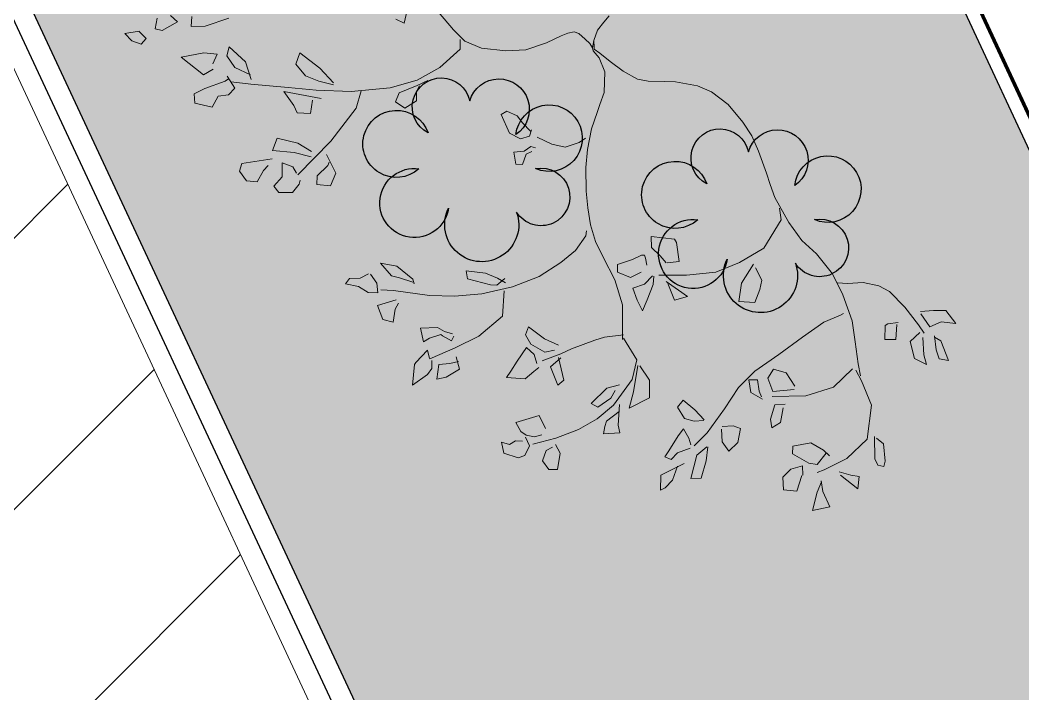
# Model space of a CAD drawing. Header units: millimetres. Extents: x 5637 to 6048, y 3385 to 3927.
# Drawn here: x 5827.11 to 5832.34, y 3609.94 to 3613.45 of the extents above; entities that cross this region are included whole.
import ezdxf

# ---------------------------------------------------------------- set-up
doc = ezdxf.new("R2010")
doc.units = ezdxf.units.MM
doc.layers.add('Contour Lines', color=253, linetype='Continuous')
for name, color, linetype, lineweight in [('hatch', 253, 'Continuous', 13), ('road', 19, 'Continuous', 30), ('trees new', 7, 'Continuous', 20), ('wall', 7, 'Continuous', 80)]:
    doc.layers.add(name, color=color, linetype=linetype, lineweight=lineweight)
doc.layers.add('plants1', color=7, linetype='Continuous', true_color=0x89ee5d)
pattern_1 = [(45, (2816.3681, -1263.7476), (-0.265165043, 0.265165043), []), (135, (2816.3681, -1263.7476), (-0.79549513, 0.265165043), [0.9375, -0.5625])]

# ---------------------------------------------------------------- blocks, each defined once
blk = doc.blocks.new('F1')
at = {"color": 92, "linetype": 'Continuous'}
for p, q in [((1.0966, 0.06059), (1.0816, 0.05624)), ((1.08994, 0.04796), (1.0966, 0.06059)), ((1.0816, 0.05624), (1.0771, 0.04506)), ((1.0771, 0.04506), (1.0736, 0.03326)), ((1.09077, 0.03616), (1.08994, 0.04796)), ((1.10161, 0.03657), (1.10711, 0.04113)), ((1.10711, 0.04113), (1.12744, 0.04092)), ((1.12744, 0.04092), (1.12278, 0.03326)), ((1.07577, 0.03264), (1.09077, 0.03616)), ((1.11344, 0.03388), (1.10027, 0.0372)), ((1.12278, 0.03326), (1.11344, 0.03388)), ((1.09227, 0.02498), (1.09694, 0.01339)), ((1.11361, 0.02105), (1.09761, 0.02602)), ((1.12344, 0.02001), (1.11361, 0.02105)), ((1.11361, 0.01111), (1.12344, 0.02001)), ((1.09694, 0.01339), (1.11361, 0.01111)), ((1.0756, 0.00904), (1.07327, -0.00049)), ((1.0901, 0.00117), (1.0771, 0.00717)), ((1.0861, -0.00877), (1.0901, 0.00117)), ((1.07327, -0.00049), (1.07393, -0.00359)), ((1.07393, -0.00359), (1.0861, -0.00877)), ((1.04822, -0.03692), (1.04882, -0.04024)), ((1.17962, -0.04666), (1.17212, -0.0508)), ((1.19562, -0.051), (1.17962, -0.04666)), ((0.93114, -0.05742), (0.94229, -0.06011)), ((1.16995, -0.05204), (1.18979, -0.0597)), ((1.19996, -0.05411), (1.19562, -0.051)), ((1.19679, -0.05929), (1.19996, -0.05411)), ((0.94229, -0.06011), (0.96181, -0.08558)), ((1.18979, -0.0597), (1.19679, -0.05929)), ((0.96181, -0.08558), (0.96619, -0.11229)), ((1.18896, -0.09634), (1.19612, -0.08703)), ((1.21096, -0.08558), (1.19262, -0.09634)), ((1.19612, -0.08703), (1.20046, -0.07999)), ((1.20046, -0.07999), (1.21096, -0.08558)), ((0.97258, -0.10028), (0.98542, -0.11788)), ((0.98958, -0.09862), (0.97658, -0.09987)), ((0.99742, -0.10359), (0.98958, -0.09862)), ((1.00725, -0.1127), (0.99742, -0.10359)), ((1.0966, -0.10587), (1.0816, -0.10918)), ((1.16412, -0.10256), (1.15312, -0.11167)), ((1.17129, -0.09945), (1.16412, -0.10256)), ((1.17479, -0.11332), (1.16795, -0.10131)), ((0.96619, -0.11229), (0.96659, -0.13713)), ((1.00075, -0.12678), (1.00725, -0.1127)), ((1.0816, -0.10918), (1.07377, -0.11912)), ((1.0936, -0.12782), (1.09927, -0.10794)), ((1.15312, -0.11167), (1.14978, -0.12885)), ((1.17062, -0.12057), (1.17479, -0.11332)), ((1.20096, -0.11788), (1.19079, -0.1156)), ((1.19196, -0.11581), (1.19963, -0.12305)), ((0.98542, -0.11788), (1.00075, -0.12678)), ((1.07377, -0.11912), (1.07994, -0.1274)), ((1.10927, -0.12098), (1.10644, -0.13071)), ((1.12411, -0.13175), (1.11194, -0.12409)), ((1.15662, -0.13196), (1.17062, -0.12057)), ((1.19963, -0.12305), (1.21446, -0.13382)), ((1.2173, -0.11705), (1.20096, -0.11788)), ((1.21446, -0.13382), (1.2173, -0.11705)), ((1.07994, -0.1274), (1.0936, -0.12782)), ((1.10644, -0.13071), (1.11778, -0.13962)), ((1.12611, -0.14127), (1.12411, -0.13175)), ((1.14978, -0.12885), (1.15662, -0.13196)), ((1.17095, -0.12719), (1.16979, -0.13879)), ((1.17946, -0.13009), (1.17095, -0.12719)), ((1.19179, -0.14107), (1.17929, -0.13113)), ((0.96659, -0.13713), (0.95902, -0.16446)), ((1.07477, -0.145), (1.07777, -0.13734)), ((1.08677, -0.1479), (1.07477, -0.145)), ((1.07777, -0.13734), (1.0886, -0.13982)), ((1.09694, -0.13982), (1.08677, -0.1479)), ((1.0886, -0.13982), (1.09444, -0.13962)), ((1.11778, -0.13962), (1.12611, -0.14127)), ((1.16979, -0.13879), (1.17412, -0.14873)), ((1.18579, -0.15266), (1.19179, -0.14107)), ((1.17412, -0.14873), (1.18579, -0.15266)), ((0.9224, -0.16281), (0.91157, -0.18268)), ((0.92607, -0.16198), (0.9224, -0.16281)), ((0.94391, -0.16612), (0.92607, -0.16198)), ((0.95902, -0.16446), (0.94926, -0.18931)), ((0.94107, -0.1775), (0.94391, -0.16612)), ((0.95741, -0.18496), (0.97825, -0.17109)), ((0.97825, -0.17109), (0.97691, -0.18413)), ((1.11061, -0.17543), (1.11578, -0.16964)), ((1.11578, -0.16964), (1.12728, -0.17709)), ((0.91157, -0.18268), (0.92157, -0.1862)), ((0.92157, -0.1862), (0.93224, -0.18123)), ((0.93224, -0.18123), (0.94057, -0.17833)), ((1.10727, -0.18537), (1.11061, -0.17543)), ((1.12728, -0.17709), (1.13195, -0.18827)), ((0.97691, -0.18413), (0.95991, -0.18413)), ((1.12111, -0.19096), (1.10944, -0.18703)), ((1.13195, -0.18827), (1.12111, -0.19096)), ((0.92607, -0.1951), (0.92507, -0.198)), ((0.92507, -0.198), (0.9259, -0.20773)), ((0.92924, -0.19531), (0.92607, -0.1951)), ((0.93591, -0.19676), (0.92924, -0.19531)), ((0.94758, -0.19531), (0.95208, -0.20545)), ((0.95558, -0.19779), (0.94824, -0.19407)), ((0.96725, -0.20835), (0.95558, -0.19779)), ((1.0951, -0.19924), (1.08277, -0.20421)), ((1.09277, -0.20897), (1.09561, -0.20007)), ((0.9259, -0.20773), (0.92507, -0.22264)), ((0.94141, -0.2156), (0.94024, -0.20421)), ((0.95208, -0.20545), (0.95174, -0.21746)), ((0.97558, -0.21643), (0.96725, -0.20835)), ((1.08277, -0.20421), (1.0701, -0.21146)), ((1.0701, -0.21146), (1.07427, -0.21871)), ((1.08694, -0.21643), (1.09277, -0.20897)), ((1.12028, -0.20628), (1.12428, -0.21829)), ((1.13261, -0.21208), (1.12061, -0.20566)), ((1.14645, -0.22243), (1.13261, -0.21208)), ((0.93207, -0.22554), (0.94141, -0.2156)), ((0.95174, -0.21746), (0.96408, -0.21767)), ((0.96408, -0.21767), (0.97558, -0.21643)), ((1.07427, -0.21871), (1.08694, -0.21643)), ((1.10627, -0.21953), (1.09577, -0.22119)), ((1.09577, -0.22119), (1.10044, -0.22823)), ((1.11294, -0.22015), (1.10627, -0.21953)), ((1.11544, -0.23506), (1.11561, -0.22202)), ((1.12428, -0.21829), (1.14311, -0.23196)), ((1.14311, -0.23196), (1.14645, -0.22243)), ((0.92507, -0.22264), (0.93207, -0.22554)), ((1.10044, -0.22823), (1.11061, -0.2421)), ((0.88396, -0.23879), (0.88814, -0.24127)), ((1.01756, -0.23879), (1.03348, -0.24976)), ((1.02409, -0.23817), (1.04009, -0.23465)), ((1.04009, -0.23465), (1.0561, -0.24065)), ((1.0561, -0.24065), (1.05826, -0.2626)), ((1.11894, -0.24293), (1.11544, -0.23506)), ((1.12711, -0.23258), (1.12945, -0.25763)), ((1.13811, -0.24893), (1.12728, -0.23962)), ((1.11061, -0.2421), (1.11461, -0.24769)), ((1.11461, -0.24769), (1.11894, -0.24293)), ((1.14261, -0.25825), (1.13811, -0.24893)), ((0.74837, -0.2686), (0.75637, -0.26073)), ((0.75637, -0.26073), (0.76437, -0.25846)), ((0.76437, -0.25846), (0.77471, -0.25411)), ((0.77387, -0.25287), (0.77887, -0.2568)), ((0.77887, -0.2568), (0.77821, -0.26591)), ((0.79154, -0.25556), (0.78871, -0.25929)), ((0.78871, -0.25929), (0.79038, -0.26695)), ((0.79388, -0.26612), (0.79355, -0.26011)), ((1.05826, -0.2626), (1.04493, -0.25307)), ((1.12945, -0.25763), (1.14278, -0.26322)), ((1.14278, -0.26322), (1.14261, -0.25825)), ((0.74937, -0.27461), (0.74837, -0.2686)), ((0.77821, -0.26591), (0.76904, -0.27378)), ((0.79038, -0.26695), (0.78771, -0.27647)), ((0.80188, -0.27316), (0.79388, -0.26612)), ((1.04293, -0.27564), (1.03759, -0.26902)), ((1.05143, -0.27005), (1.0696, -0.27854)), ((0.76904, -0.27378), (0.74937, -0.27461)), ((0.78771, -0.27647), (0.79938, -0.27895)), ((0.79938, -0.27895), (0.80188, -0.27316)), ((1.03259, -0.27564), (1.04076, -0.2951)), ((1.04626, -0.29055), (1.04293, -0.27564)), ((1.0621, -0.28765), (1.0576, -0.27274)), ((1.0696, -0.27854), (1.0771, -0.27978)), ((1.0771, -0.27978), (1.07243, -0.29469)), ((1.06627, -0.29117), (1.0621, -0.28765)), ((1.04076, -0.2951), (1.04626, -0.29055)), ((1.07243, -0.29469), (1.06627, -0.29117)), ((0.97675, -0.30401), (0.96625, -0.31456)), ((0.97825, -0.31871), (0.97992, -0.30939)), ((1.01025, -0.31146), (0.98792, -0.30835)), ((0.98892, -0.30649), (0.99342, -0.31891)), ((0.96625, -0.31456), (0.94974, -0.3245)), ((0.96625, -0.32864), (0.97825, -0.31871)), ((0.99342, -0.31891), (1.01242, -0.31871)), ((1.01242, -0.31871), (1.01025, -0.31146)), ((0.63351, -0.32989), (0.62284, -0.32264)), ((0.69319, -0.32864), (0.69386, -0.34003)), ((0.89807, -0.32885), (0.9014, -0.33837)), ((0.94974, -0.3245), (0.95608, -0.33009)), ((0.95608, -0.33009), (0.96625, -0.32864)), ((0.62684, -0.3361), (0.63351, -0.32989)), ((0.69919, -0.34293), (0.69486, -0.33817)), ((0.88673, -0.34438), (0.89523, -0.33548)), ((0.89523, -0.33548), (0.90207, -0.32989)), ((0.9014, -0.33837), (0.8989, -0.34417)), ((0.97658, -0.32926), (0.96758, -0.33361)), ((0.96758, -0.33361), (0.97675, -0.34686)), ((0.98575, -0.33009), (0.97658, -0.32926)), ((0.99192, -0.33548), (0.99008, -0.32968)), ((0.99542, -0.34604), (0.99192, -0.33548)), ((0.69386, -0.34003), (0.69419, -0.35866)), ((0.70753, -0.34604), (0.69919, -0.34293)), ((0.71003, -0.35929), (0.70753, -0.34604)), ((0.87773, -0.36094), (0.88673, -0.34438)), ((0.8989, -0.34417), (0.8854, -0.3626)), ((0.97675, -0.34686), (0.98342, -0.35597)), ((0.98758, -0.36218), (0.99542, -0.34604)), ((1.03343, -0.34604), (1.03126, -0.36943)), ((1.04726, -0.345), (1.03343, -0.34604)), ((1.0651, -0.34169), (1.0746, -0.34044)), ((1.06727, -0.35204), (1.06627, -0.34521)), ((1.0746, -0.34044), (1.08827, -0.34873)), ((0.98342, -0.35597), (0.98758, -0.36218)), ((1.04643, -0.36488), (1.05076, -0.35784)), ((1.05076, -0.35784), (1.05143, -0.35059)), ((1.0751, -0.35887), (1.06727, -0.35204)), ((1.08527, -0.35639), (1.0751, -0.35887)), ((1.08827, -0.34873), (1.08527, -0.35639)), ((0.69419, -0.35866), (0.70086, -0.36529)), ((0.70086, -0.36529), (0.71003, -0.35929)), ((0.8854, -0.3626), (0.87773, -0.36094)), ((1.04109, -0.36819), (1.04643, -0.36488)), ((1.04793, -0.36591), (1.0571, -0.36529)), ((1.0571, -0.36529), (1.0641, -0.37316)), ((1.03126, -0.36943), (1.04109, -0.36819)), ((1.04776, -0.37626), (1.05043, -0.37005)), ((1.04893, -0.38309), (1.04776, -0.37626)), ((1.0641, -0.37316), (1.0641, -0.37978)), ((1.04409, -0.38951), (1.04893, -0.38309)), ((1.0641, -0.37978), (1.0546, -0.39096)), ((0.92474, -0.40173), (0.92957, -0.39552)), ((0.93207, -0.3951), (0.93541, -0.39862)), ((1.0546, -0.39096), (1.04409, -0.38951)), ((0.9184, -0.4067), (0.92474, -0.40173)), ((0.92607, -0.40628), (0.9254, -0.41767)), ((0.9279, -0.40504), (0.92607, -0.40628)), ((0.93541, -0.39862), (0.9279, -0.40504)), ((0.95141, -0.40028), (0.96358, -0.40131)), ((0.95524, -0.40815), (0.95641, -0.39987)), ((0.96358, -0.40131), (0.96625, -0.41622)), ((0.66219, -0.41436), (0.64435, -0.4214)), ((0.65568, -0.42699), (0.66385, -0.41498)), ((0.84922, -0.4216), (0.86656, -0.41187)), ((0.86906, -0.41291), (0.86039, -0.42347)), ((0.86656, -0.41187), (0.87106, -0.41229)), ((0.91307, -0.42202), (0.9184, -0.4067)), ((0.95224, -0.4185), (0.95524, -0.40815)), ((0.64435, -0.4214), (0.62351, -0.43403)), ((0.84072, -0.43527), (0.84922, -0.4216)), ((0.86039, -0.42347), (0.85589, -0.42989)), ((0.9264, -0.4243), (0.91307, -0.42202)), ((0.9254, -0.41767), (0.9264, -0.4243)), ((0.93541, -0.42347), (0.94224, -0.43837)), ((0.94374, -0.42471), (0.93541, -0.42347)), ((0.95324, -0.42616), (0.94607, -0.42326)), ((0.96475, -0.42533), (0.95224, -0.4185)), ((0.96625, -0.41622), (0.96475, -0.42533)), ((0.62351, -0.43403), (0.63218, -0.44148)), ((0.64602, -0.43713), (0.65568, -0.42699)), ((0.67185, -0.43092), (0.65252, -0.46218)), ((0.85589, -0.42989), (0.84072, -0.43527)), ((0.87906, -0.43403), (0.87773, -0.45287)), ((0.88723, -0.43817), (0.88306, -0.4332)), ((0.95724, -0.43216), (0.95324, -0.42616)), ((0.96174, -0.44935), (0.95724, -0.43216)), ((0.63218, -0.44148), (0.64602, -0.43713)), ((0.68152, -0.44583), (0.67035, -0.43941)), ((0.72403, -0.44583), (0.74404, -0.44396)), ((0.74404, -0.44396), (0.7537, -0.45307)), ((0.89823, -0.44459), (0.88723, -0.43817)), ((0.89223, -0.45287), (0.89823, -0.44459)), ((0.94224, -0.43837), (0.94357, -0.44024)), ((0.94357, -0.44024), (0.96174, -0.44935)), ((0.67652, -0.45763), (0.68152, -0.44583)), ((0.73437, -0.44831), (0.73187, -0.44604)), ((0.74003, -0.46177), (0.73437, -0.44831)), ((0.7537, -0.45307), (0.74787, -0.46488)), ((0.84722, -0.45887), (0.84606, -0.44976)), ((0.84705, -0.4481), (0.85756, -0.44562)), ((0.85756, -0.44562), (0.86639, -0.4481)), ((0.86639, -0.4481), (0.86273, -0.4568)), ((0.87773, -0.45287), (0.89223, -0.45287)), ((0.65252, -0.46218), (0.66869, -0.45784)), ((0.66869, -0.45784), (0.67652, -0.45763)), ((0.7162, -0.45804), (0.70403, -0.46757)), ((0.71103, -0.47419), (0.7207, -0.46032)), ((0.74787, -0.46488), (0.74003, -0.46177)), ((0.84355, -0.4686), (0.84722, -0.45887)), ((0.85389, -0.46322), (0.84705, -0.47399)), ((0.86273, -0.4568), (0.85389, -0.46322)), ((0.70403, -0.46757), (0.69219, -0.48454)), ((0.84705, -0.47399), (0.84355, -0.4686)), ((0.70153, -0.49283), (0.71103, -0.47419)), ((0.72336, -0.4802), (0.7162, -0.48848)), ((0.7302, -0.47937), (0.72336, -0.4802)), ((0.7412, -0.48082), (0.73787, -0.47854)), ((0.74637, -0.48972), (0.7412, -0.48082)), ((0.56733, -0.48579), (0.56633, -0.51001)), ((0.61234, -0.48599), (0.59317, -0.49552)), ((0.63018, -0.48724), (0.61234, -0.48599)), ((0.61368, -0.49759), (0.62584, -0.48599)), ((0.69219, -0.48454), (0.70153, -0.49283)), ((0.7162, -0.48848), (0.72853, -0.49345)), ((0.72853, -0.49345), (0.7342, -0.50421)), ((0.74153, -0.50194), (0.74637, -0.48972)), ((0.59317, -0.49552), (0.60067, -0.50069)), ((0.60067, -0.50069), (0.61368, -0.49759)), ((0.70903, -0.49614), (0.70236, -0.52512)), ((0.71636, -0.50794), (0.71353, -0.50214)), ((0.7342, -0.50421), (0.74153, -0.50194)), ((0.56633, -0.51001), (0.56166, -0.52264)), ((0.58984, -0.52036), (0.59567, -0.50877)), ((0.59567, -0.50877), (0.60284, -0.51622)), ((0.61884, -0.50753), (0.63235, -0.50504)), ((0.62268, -0.51105), (0.62168, -0.50732)), ((0.62218, -0.53196), (0.62268, -0.51105)), ((0.63235, -0.50504), (0.63618, -0.51311)), ((0.7242, -0.51767), (0.71636, -0.50794)), ((0.56166, -0.52264), (0.55283, -0.5185)), ((0.58567, -0.5421), (0.58984, -0.52036)), ((0.60767, -0.51767), (0.60934, -0.52844)), ((0.63618, -0.51311), (0.63368, -0.52264)), ((0.7197, -0.52699), (0.7242, -0.51767)), ((0.60934, -0.52844), (0.58567, -0.5421)), ((0.62318, -0.54334), (0.62218, -0.53196)), ((0.64151, -0.53196), (0.63201, -0.54603)), ((0.63368, -0.52264), (0.64151, -0.53196)), ((0.70236, -0.52512), (0.70869, -0.52968)), ((0.70869, -0.52968), (0.7197, -0.52699)), ((0.55266, -0.5332), (0.54433, -0.53734)), ((0.55516, -0.55017), (0.55266, -0.5332)), ((0.54233, -0.55017), (0.55116, -0.55556)), ((0.55116, -0.55556), (0.55516, -0.55017)), ((0.63201, -0.54603), (0.62318, -0.54334)), ((0.5565, -0.56715), (0.54783, -0.57088)), ((0.56, -0.57378), (0.5565, -0.56715)), ((0.54766, -0.57109), (0.54466, -0.58454)), ((0.55383, -0.58082), (0.56, -0.57378)), ((0.54466, -0.58454), (0.55383, -0.58082))]:
    blk.add_line(p, q, dxfattribs=at)
at = {"color": 33, "linetype": 'Continuous'}
for p, q in [((1.04882, -0.04024), (1.04921, -0.05742)), ((1.04921, -0.05742), (1.05519, -0.08206)), ((1.05519, -0.08206), (1.06255, -0.10939)), ((1.06255, -0.10939), (1.06912, -0.13692)), ((1.06912, -0.13692), (1.07808, -0.15701)), ((1.07808, -0.15701), (1.09242, -0.1773)), ((1.09242, -0.1773), (1.10795, -0.20111)), ((1.10795, -0.20111), (1.11472, -0.21746)), ((0.80038, -0.20711), (0.80205, -0.21436)), ((0.80205, -0.21436), (0.80121, -0.22864)), ((0.80121, -0.22864), (0.79388, -0.23962)), ((0.79388, -0.23962), (0.78238, -0.25018)), ((0.88814, -0.24127), (0.89769, -0.25556)), ((0.99327, -0.24314), (1.01756, -0.23879)), ((1.04493, -0.25307), (1.02292, -0.23982)), ((1.03348, -0.24976), (1.05001, -0.27585)), ((0.89769, -0.25556), (0.90327, -0.27295)), ((1.03393, -0.26322), (1.03259, -0.27564)), ((0.90327, -0.27295), (0.90845, -0.29738)), ((1.05001, -0.27585), (1.05678, -0.2951)), ((0.66773, -0.28516), (0.67649, -0.28868)), ((0.67649, -0.28868), (0.68585, -0.31332)), ((0.90845, -0.29738), (0.90825, -0.32492)), ((1.05678, -0.2951), (1.05957, -0.31581)), ((0.68585, -0.31332), (0.68903, -0.33817)), ((1.05957, -0.31581), (1.05937, -0.339)), ((0.90825, -0.32492), (0.90387, -0.35514)), ((0.68903, -0.33817), (0.68664, -0.36529)), ((1.05937, -0.339), (1.05678, -0.36198)), ((0.90387, -0.35514), (0.8963, -0.3804)), ((0.68664, -0.36529), (0.67609, -0.40131)), ((0.8963, -0.3804), (0.88714, -0.40256)), ((0.67609, -0.40131), (0.66275, -0.43237)), ((0.88714, -0.40256), (0.86982, -0.4332)), ((0.66275, -0.43237), (0.65061, -0.4568)), ((0.86982, -0.4332), (0.86484, -0.44438)), ((0.65061, -0.4568), (0.63448, -0.4891)), ((0.63448, -0.4891), (0.62552, -0.50608))]:
    blk.add_line(p, q, dxfattribs=at)
for points in [[(1.01855, -0.03154), (1.02293, -0.02285), (1.02751, -0.00815), (1.03607, 0.00469), (1.04463, 0.01214), (1.06415, 0.02063), (1.08505, 0.02664), (1.09441, 0.02871)], [(0.72348, -0.16819), (0.72885, -0.16446), (0.7402, -0.15825), (0.75314, -0.14997), (0.76549, -0.13982), (0.77126, -0.13092), (0.77704, -0.11643), (0.78122, -0.10649), (0.79257, -0.08827), (0.80292, -0.07771), (0.82004, -0.06715), (0.84115, -0.06011), (0.85648, -0.05701), (0.87261, -0.05639), (0.89511, -0.0568), (0.90685, -0.05763), (0.91999, -0.05784), (0.94727, -0.05411), (0.96818, -0.04852), (0.9851, -0.04024), (1.0088, -0.03278), (1.03149, -0.03092), (1.05797, -0.03154), (1.07789, -0.0361), (1.09879, -0.04127), (1.11054, -0.04334)], [(0.72348, -0.16819), (0.72169, -0.16757), (0.71551, -0.1655), (0.70755, -0.15866), (0.70257, -0.15018), (0.69879, -0.14293)], [(1.10118, -0.04811), (1.11114, -0.0715), (1.10914, -0.09945), (1.09799, -0.13009)], [(1.10357, -0.04541), (1.11532, -0.04417), (1.1406, -0.04396), (1.16947, -0.0597), (1.17983, -0.08475), (1.18202, -0.10897), (1.18202, -0.11622)], [(0.71551, -0.1655), (0.72169, -0.16922), (0.71671, -0.17026), (0.71113, -0.17274), (0.70397, -0.17647), (0.70078, -0.17999), (0.69978, -0.1862), (0.69998, -0.19324), (0.70118, -0.20877), (0.69998, -0.22989), (0.69401, -0.24811), (0.68306, -0.26902), (0.67071, -0.28164), (0.65658, -0.28786), (0.63547, -0.2951), (0.61258, -0.30483), (0.58769, -0.31664), (0.5622, -0.34272), (0.54767, -0.36839), (0.5415, -0.39697)], [(0.72169, -0.16922), (0.72447, -0.16984), (0.73284, -0.16674), (0.74757, -0.16653), (0.76569, -0.1744), (0.77505, -0.18247), (0.78122, -0.18786), (0.79396, -0.19842), (0.81128, -0.2096), (0.82661, -0.21726), (0.84832, -0.22512), (0.86365, -0.22968), (0.87997, -0.23299), (0.8967, -0.23444), (0.91342, -0.2332), (0.93791, -0.23051), (0.9632, -0.23237), (0.99426, -0.24459)], [(0.99028, -0.2421), (0.9859, -0.26011), (0.9851, -0.26984), (0.9847, -0.29365), (0.9853, -0.30504), (0.9853, -0.3243)], [(0.90904, -0.33403), (0.93114, -0.34438), (0.9407, -0.37254), (0.94289, -0.398), (0.94409, -0.4245)], [(0.67908, -0.39241), (0.69301, -0.40276), (0.71372, -0.43713), (0.73224, -0.47875)]]:
    blk.add_lwpolyline(points, dxfattribs=at)

msp = doc.modelspace()

# ---------------------------------------------------------------- hatches: boundary and pattern name
at = {"layer": 'hatch'}
h = msp.add_hatch(dxfattribs=at)
h.set_pattern_fill('ANSI31', color=256, scale=8, style=0)
h.set_pattern_definition([(45, (2816.3681, -1263.7476), (-0.70710678, 0.70710678), [])])
edge = h.paths.add_edge_path()
edge.add_arc((5796.8019, 3658.9007), 4.8122, 23.9759, 83.9759, ccw=False)
edge.add_line((5801.1989, 3660.8562), (5827.195, 3605.149))
edge.add_arc((5822.4955, 3602.9559), 5.1861, -3.8235, 25.0164, ccw=False)
edge.add_line((5827.67, 3602.61), (5827.229, 3592.865))
edge.add_arc((5831.6373, 3591.7187), 4.5549, 165.4238, 214.4228)
edge.add_line((5827.8801, 3589.1438), (5842.1987, 3558.5311))
edge.add_arc((6057.3742, 3663.9285), 239.602, 206.096573, 206.967843)
edge.add_line((5843.8263, 3555.2713), (5845.5235, 3552.8595))
edge.add_line((5845.5235, 3552.8595), (5849.5724, 3547.7551))
edge.add_line((5849.5724, 3547.7551), (5850.6919, 3546.4841))
edge.add_line((5850.6919, 3546.4841), (5851.201, 3546.0602))
edge.add_line((5851.201, 3546.0602), (5852.5843, 3545.2828))
edge.add_line((5852.5843, 3545.2828), (5866.6042, 3540.0022))
edge.add_line((5866.6042, 3540.0022), (5867.4324, 3539.5689))
edge.add_line((5867.4324, 3539.5689), (5868.9186, 3538.1098))
edge.add_line((5868.9186, 3538.1098), (5866.3675, 3543.9441))
edge.add_line((5866.3675, 3543.9441), (5855.3067, 3547.8735))
edge.add_arc((5857.9518, 3555.3192), 7.9015, 220.23528, 250.44203, ccw=False)
edge.add_line((5851.9198, 3550.2154), (5847.948, 3555.0698))
edge.add_arc((5897.4021, 3591.6081), 61.4879, 213.296728, 216.458127, ccw=False)
edge.add_line((5846.0082, 3557.8527), (5835.7707, 3581.1548))
edge.add_line((5835.7707, 3581.1548), (5831.1457, 3589.7964))
edge.add_arc((5844.0492, 3593.7464), 13.4946, 179.28798, 197.02021, ccw=False)
edge.add_line((5830.5557, 3593.9141), (5830.9896, 3603.0637))
edge.add_arc((5824.4283, 3603.3749), 6.5687, 357.28469, 381.22262)
edge.add_line((5830.5515, 3605.7527), (5806.254, 3657.8409))
edge.add_arc((5810.8824, 3659.9999), 5.1072, 111.6504, 205.0075, ccw=False)
edge.add_line((5808.9982, 3664.7467), (5797.3069, 3663.6863))
at = {"layer": 'plants1'}
h = msp.add_hatch(dxfattribs=at)
h.set_pattern_fill('ANSI38', color=256, scale=3, style=0)
h.set_pattern_definition(pattern_1)
edge = h.paths.add_edge_path()
edge.add_line((5867.34, 3539.4016), (5867.9205, 3539.0129))
edge.add_line((5867.9205, 3539.0129), (5868.3076, 3538.6455))
edge.add_line((5868.3076, 3538.6455), (5868.7519, 3538.1479))
edge.add_line((5868.7519, 3538.1479), (5869.0415, 3537.7423))
edge.add_line((5869.0415, 3537.7423), (5873.6365, 3527.954))
edge.add_line((5873.6365, 3527.954), (5903.83, 3542.0081))
edge.add_line((5903.83, 3542.0081), (5918.2915, 3541.2623))
edge.add_line((5918.2915, 3541.2623), (5941.162, 3551.495))
edge.add_line((5941.162, 3551.495), (5950.4831, 3563.8524))
edge.add_line((5950.4831, 3563.8524), (5964.2748, 3570.2305))
edge.add_line((5964.2748, 3570.2305), (5965.7412, 3570.8701))
edge.add_arc((5969.4272, 3564.866), 7.0453, 27.80089, 121.54638, ccw=False)
edge.add_arc((5969.675, 3565.2046), 6.6708, -45.77841, 26.22115, ccw=False)
edge.add_line((5974.3274, 3560.424), (5968.6933, 3565.0527))
edge.add_line((5968.6933, 3565.0527), (5960.2948, 3566.7358))
edge.add_line((5960.2948, 3566.7358), (5952.8625, 3563.4091))
edge.add_line((5952.8625, 3563.4091), (5951.1759, 3562.582))
edge.add_line((5951.1759, 3562.582), (5941.9997, 3550.4447))
edge.add_line((5941.9997, 3550.4447), (5918.5346, 3539.9421))
edge.add_line((5918.5346, 3539.9421), (5904.7077, 3540.6969))
edge.add_line((5904.7077, 3540.6969), (5873.0148, 3526.2825))
edge.add_line((5873.0148, 3526.2825), (5867.4745, 3538.1143))
edge.add_line((5867.4745, 3538.1143), (5850.7568, 3543.6974))
edge.add_line((5850.7568, 3543.6974), (5843.6617, 3553.6137))
edge.add_arc((5860.0915, 3565.3693), 20.2023, 201.39527, 215.58393, ccw=False)
edge.add_line((5841.2815, 3557.9995), (5825.6335, 3591.3345))
edge.add_line((5825.6335, 3591.3345), (5826.2431, 3603.8279))
edge.add_line((5826.2431, 3603.8279), (5807.9322, 3643.2125))
edge.add_line((5807.9322, 3643.2125), (5807.5443, 3643.0187))
edge.add_line((5807.5443, 3643.0187), (5797.9834, 3663.1782))
edge.add_line((5797.9834, 3663.1782), (5798.2207, 3663.2308))
edge.add_line((5798.2207, 3663.2308), (5798.4305, 3663.244))
edge.add_arc((5796.4713, 3658.6814), 4.9654, 43.2819, 66.7604, ccw=False)
edge.add_arc((5798.4192, 3659.9306), 2.7244, 20.3316, 52.2783, ccw=False)
edge.add_line((5800.9739, 3660.8773), (5827.0198, 3605.0634))
edge.add_arc((5822.5809, 3602.992), 4.8985, -5.6385, 25.0165, ccw=False)
edge.add_line((5827.4557, 3602.5107), (5827.0268, 3592.3414))
edge.add_arc((5831.4421, 3591.7535), 4.4542, 172.4152, 196.7576)
edge.add_line((5827.177, 3590.4692), (5842.181, 3557.9258))
edge.add_line((5842.181, 3557.9258), (5843.9318, 3555.5876))
edge.add_line((5843.9318, 3555.5876), (5844.4583, 3554.7327))
edge.add_line((5844.4583, 3554.7327), (5845.5115, 3553.1462))
edge.add_line((5845.5115, 3553.1462), (5846.2267, 3552.1473))
edge.add_line((5846.2267, 3552.1473), (5850.021, 3546.9752))
edge.add_arc((5853.5932, 3549.5959), 4.4304, 216.2648, 225.9659)
edge.add_arc((5856.0056, 3552.091), 7.901, 225.9659, 233.19828)
edge.add_arc((5852.8654, 3547.8936), 2.659, 233.1983, 246.1025)
edge.add_arc((5864.5482, 3574.2605), 31.4981, 246.10248, 247.39463)
edge.add_line((5852.4409, 3545.1822), (5866.9187, 3539.6234))
edge.add_line((5866.9187, 3539.6234), (5867.34, 3539.4016))
h = msp.add_hatch(dxfattribs=at)
h.set_pattern_fill('ANSI38', color=256, scale=3, style=0)
h.set_pattern_definition(pattern_1)
edge = h.paths.add_edge_path()
edge.add_line((5725.3638, 3655.929), (5797.2855, 3662.6908))
edge.add_line((5797.2855, 3662.6908), (5824.8068, 3603.2379))
edge.add_line((5824.8068, 3603.2379), (5824.2281, 3590.8801))
edge.add_line((5824.2281, 3590.8801), (5841.2298, 3554.4382))
edge.add_line((5841.2298, 3554.4382), (5849.6016, 3542.4688))
edge.add_line((5849.6016, 3542.4688), (5866.5608, 3537.0675))
edge.add_line((5866.5608, 3537.0675), (5872.4411, 3524.3818))
edge.add_line((5872.4411, 3524.3818), (5904.7068, 3539.0946))
edge.add_line((5904.7068, 3539.0946), (5918.1881, 3538.4642))
edge.add_line((5918.1881, 3538.4642), (5942.734, 3549.5127))
edge.add_line((5942.734, 3549.5127), (5952.3037, 3561.8596))
edge.add_line((5952.3037, 3561.8596), (5960.5734, 3565.6103))
edge.add_line((5960.5734, 3565.6103), (5967.9295, 3564.0349))
edge.add_line((5967.9295, 3564.0349), (5968.8219, 3563.4701))
edge.add_line((5968.8219, 3563.4701), (5964.5405, 3561.4618))
edge.add_line((5964.5405, 3561.4618), (5955.8447, 3557.4705))
edge.add_line((5955.8447, 3557.4705), (5946.3585, 3544.9477))
edge.add_line((5946.3585, 3544.9477), (5919.8451, 3533.0747))
edge.add_line((5919.8451, 3533.0747), (5906.0983, 3533.7568))
edge.add_line((5906.0983, 3533.7568), (5874.5935, 3519.4365))
edge.add_arc((5872.3722, 3524.3235), 5.3681, 204.0277, 294.4439, ccw=False)
edge.add_line((5867.4692, 3522.1377), (5862.4626, 3532.3299))
edge.add_line((5862.4626, 3532.3299), (5846.4433, 3537.9825))
edge.add_line((5846.4433, 3537.9825), (5836.4729, 3552.3417))
edge.add_line((5836.4729, 3552.3417), (5835.0144, 3554.6442))
edge.add_line((5835.0144, 3554.6442), (5818.8669, 3589.8413))
edge.add_line((5818.8669, 3589.8413), (5819.5207, 3602.2738))
edge.add_line((5819.5207, 3602.2738), (5801.5531, 3640.6043))
edge.add_line((5801.5531, 3640.6043), (5788.2949, 3640.1867))
edge.add_line((5788.2949, 3640.1867), (5786.9118, 3635.3352))
edge.add_line((5786.9118, 3635.3352), (5741.7205, 3631.4368))
edge.add_line((5741.7205, 3631.4368), (5726.6478, 3641.0072))
edge.add_line((5726.6478, 3641.0072), (5725.3638, 3655.929))
at = {"layer": 'plants1', "lineweight": 9, "true_color": 0x87ea5d}
h = msp.add_hatch(dxfattribs=at)
h.set_pattern_fill('GRASS', color=83, style=0)
h.set_pattern_definition([(90, (2816.3681, -1263.7476), (-0.70710678, 0.70710678), [0.1875, -1.22671356]), (45, (2816.3681, -1263.7476), (-0.70710678, 0.70710678), [0.1875, -0.8125]), (135, (2816.3681, -1263.7476), (-0.70710678, -0.70710678), [0.1875, -0.8125])])
edge = h.paths.add_edge_path()
edge.add_line((5983.5431, 3551.4458), (5969.6406, 3562.8382))
edge.add_line((5969.6406, 3562.8382), (5966.4923, 3561.7686))
edge.add_line((5966.4923, 3561.7686), (5955.921, 3557.2999))
edge.add_line((5955.921, 3557.2999), (5946.2387, 3544.6394))
edge.add_line((5946.2387, 3544.6394), (5920.2172, 3532.9936))
edge.add_line((5920.2172, 3532.9936), (5906.1222, 3533.8061))
edge.add_line((5906.1222, 3533.8061), (5874.3032, 3518.9058))
edge.add_arc((5872.286, 3523.5882), 5.0984, 205.9057, 293.3056, ccw=False)
edge.add_line((5867.6999, 3521.3608), (5862.6323, 3531.7944))
edge.add_line((5862.6323, 3531.7944), (5846.3008, 3537.8459))
edge.add_line((5846.3008, 3537.8459), (5835.7049, 3553.1895))
edge.add_line((5835.7049, 3553.1895), (5829.8695, 3565.4644))
edge.add_line((5829.8695, 3565.4644), (5818.9518, 3589.7878))
edge.add_line((5818.9518, 3589.7878), (5819.1053, 3602.0627))
edge.add_line((5819.1053, 3602.0627), (5812.5021, 3616.946))
edge.add_line((5812.5021, 3616.946), (5783.2143, 3614.4133))
edge.add_line((5783.2143, 3614.4133), (5742.2774, 3610.94))
edge.add_line((5742.2774, 3610.94), (5740.644, 3628.0089))
edge.add_line((5740.644, 3628.0089), (5728.2168, 3636.0891))
edge.add_line((5728.2168, 3636.0891), (5724.5273, 3634.1455))
edge.add_line((5724.5273, 3634.1455), (5745.9644, 3596.0148))
edge.add_line((5745.9644, 3596.0148), (5750.5589, 3599.3738))
edge.add_line((5750.5589, 3599.3738), (5769.6228, 3566.8392))
edge.add_line((5769.6228, 3566.8392), (5734.8156, 3545.9978))
edge.add_line((5734.8156, 3545.9978), (5735.1966, 3544.9829))
edge.add_line((5735.1966, 3544.9829), (5738.117, 3540.4156))
edge.add_line((5738.117, 3540.4156), (5741.5453, 3535.4677))
edge.add_line((5741.5453, 3535.4677), (5749.0368, 3527.6018))
edge.add_line((5749.0368, 3527.6018), (5798.5989, 3480.1654))
edge.add_arc((5805.5825, 3474.3409), 9.0937, 39.82904, 140.17096, ccw=False)
edge.add_line((5812.5661, 3480.1654), (5813.8359, 3478.6429))
edge.add_line((5813.8359, 3478.6429), (5821.5813, 3487.3969))
edge.add_line((5821.5813, 3487.3969), (5830.3425, 3479.6579))
edge.add_line((5830.3425, 3479.6579), (5822.0892, 3470.3965))
edge.add_line((5822.0892, 3470.3965), (5822.851, 3469.3815))
edge.add_line((5822.851, 3469.3815), (5809.5007, 3454.1796))
edge.add_line((5809.5007, 3454.1796), (5804.1829, 3458.0656))
edge.add_line((5804.1829, 3458.0656), (5802.3574, 3455.6864))
edge.add_line((5802.3574, 3455.6864), (5805.8497, 3451.0868))
edge.add_line((5805.8497, 3451.0868), (5796.3253, 3440.2221))
edge.add_line((5796.3253, 3440.2221), (5784.0204, 3450.6256))
edge.add_line((5784.0204, 3450.6256), (5793.0141, 3461.3387))
edge.add_line((5793.0141, 3461.3387), (5795.5262, 3459.3245))
edge.add_line((5795.5262, 3459.3245), (5796.8526, 3460.9646))
edge.add_line((5796.8526, 3460.9646), (5791.1566, 3465.9359))
edge.add_line((5791.1566, 3465.9359), (5792.654, 3467.6516))
edge.add_arc((5786.6267, 3472.912), 8, 318.88687, 400.79081)
edge.add_line((5792.6835, 3478.1384), (5782.8454, 3488.4384))
edge.add_line((5782.8454, 3488.4384), (5763.7285, 3506.9909))
edge.add_line((5763.7285, 3506.9909), (5752.5221, 3518.4214))
edge.add_line((5752.5221, 3518.4214), (5734.8163, 3536.2241))
edge.add_line((5734.8163, 3536.2241), (5726.0834, 3549.3486))
edge.add_line((5726.0834, 3549.3486), (5715.1021, 3569.233))
edge.add_line((5715.1021, 3569.233), (5688.066, 3610.0105))
edge.add_line((5688.066, 3610.0105), (5687.6689, 3609.7794))
edge.add_line((5687.6689, 3609.7794), (5701.6419, 3588.0879))
edge.add_line((5701.6419, 3588.0879), (5696.039, 3584.4446))
edge.add_line((5696.039, 3584.4446), (5702.7144, 3568.9496))
edge.add_line((5702.7144, 3568.9496), (5693.9544, 3563.0848))
edge.add_line((5693.9544, 3563.0848), (5685.5689, 3556.5965))
edge.add_line((5685.5689, 3556.5965), (5723.0806, 3502.3966))
edge.add_line((5723.0806, 3502.3966), (5785.0598, 3394.6711))
edge.add_line((5785.0598, 3394.6711), (5883.7881, 3413.0503))
edge.add_line((5883.7881, 3413.0503), (5919.3297, 3457.9389))
edge.add_line((5919.3297, 3457.9389), (5966.3326, 3498.0851))
edge.add_line((5966.3326, 3498.0851), (6010.0995, 3522.4634))
edge.add_line((6010.0995, 3522.4634), (6039.9637, 3496.5168))
edge.add_line((6039.9637, 3496.5168), (6039.9637, 3522.8409))
edge.add_line((6039.9637, 3522.8409), (6037.0448, 3526.9085))
edge.add_line((6037.0448, 3526.9085), (6033.3248, 3517.218))
edge.add_line((6033.3248, 3517.218), (6030.3513, 3517.7635))
edge.add_line((6030.3513, 3517.7635), (6029.2115, 3517.1757))
edge.add_line((6029.2115, 3517.1757), (6022.483, 3530.5848))
edge.add_line((6022.483, 3530.5848), (6022.5933, 3530.842))
edge.add_line((6022.5933, 3530.842), (5996.7012, 3552.4638))
edge.add_line((5996.7012, 3552.4638), (5983.5431, 3551.4458))
at = {"layer": 'trees new'}
h = msp.add_hatch(color=256, dxfattribs=at)
h.set_gradient(color1=(143, 206, 95), color2=(187, 225, 157), one_color=1, tint=0.75, name='SPHERICAL')
edge = h.paths.add_edge_path()
edge.add_line((5840.4912, 3640.9192), (5850.6488, 3619.187))
edge.add_line((5850.6488, 3619.187), (5851.6305, 3619.6195))
edge.add_line((5851.6305, 3619.6195), (5852.6623, 3620.061))
edge.add_line((5852.6623, 3620.061), (5856.1345, 3621.6612))
edge.add_line((5856.1345, 3621.6612), (5858.9982, 3622.891))
edge.add_line((5858.9982, 3622.891), (5859.9981, 3623.3931))
edge.add_line((5859.9981, 3623.3931), (5860.7716, 3623.7366))
edge.add_line((5860.7716, 3623.7366), (5862.421, 3624.4931))
edge.add_line((5862.421, 3624.4931), (5854.9993, 3640.3544))
edge.add_line((5854.9993, 3640.3544), (5853.224, 3639.5745))
edge.add_line((5853.224, 3639.5745), (5851.0772, 3644.3019))
edge.add_line((5851.0772, 3644.3019), (5852.8022, 3645.1029))
edge.add_line((5852.8022, 3645.1029), (5837.4183, 3679.0571))
edge.add_arc((5813.6164, 3691.8169), 27.0063, 264.37304, 331.80501, ccw=False)
edge.add_line((5810.9684, 3664.9407), (5809.6574, 3664.7187))
edge.add_arc((5810.8117, 3660.013), 4.8452, 103.7817, 205.9758)
edge.add_line((5806.456, 3657.8909), (5830.7458, 3605.8499))
edge.add_arc((5826.1781, 3603.718), 5.0407, -4.803, 25.0205, ccw=False)
edge.add_line((5831.2011, 3603.2959), (5830.768, 3593.7567))
edge.add_arc((5837.5749, 3592.5429), 6.9143, 169.88903, 193.51254)
edge.add_line((5830.852, 3590.9273), (5846.367, 3557.4991))
edge.add_line((5846.367, 3557.4991), (5846.794, 3556.7228))
edge.add_line((5846.794, 3556.7228), (5852.1769, 3550.3189))
edge.add_arc((5857.2691, 3554.0346), 6.3036, 216.11766, 245.6464)
edge.add_line((5854.6697, 3548.2918), (5865.0429, 3544.3168))
edge.add_arc((5866.7481, 3548.7667), 4.7655, 249.033, 294.505)
edge.add_line((5868.7247, 3544.4305), (5875.2862, 3547.4839))
edge.add_line((5875.2862, 3547.4839), (5873.951, 3550.307))
edge.add_line((5873.951, 3550.307), (5873.7023, 3550.1966))
edge.add_line((5873.7023, 3550.1966), (5873.1831, 3551.3705))
edge.add_line((5873.1831, 3551.3705), (5865.0537, 3547.5144))
edge.add_line((5865.0537, 3547.5144), (5863.8002, 3547.048))
edge.add_line((5863.8002, 3547.048), (5863.232, 3548.1856))
edge.add_line((5863.232, 3548.1856), (5859.5548, 3555.9944))
edge.add_line((5859.5548, 3555.9944), (5857.4456, 3554.9664))
edge.add_line((5857.4456, 3554.9664), (5855.6456, 3558.8822))
edge.add_line((5855.6456, 3558.8822), (5850.633, 3556.5486))
edge.add_line((5850.633, 3556.5486), (5848.9624, 3555.8148))
edge.add_line((5848.9624, 3555.8148), (5830.9294, 3594.4617))
edge.add_line((5830.9294, 3594.4617), (5838.2769, 3597.983))
edge.add_line((5838.2769, 3597.983), (5837.3846, 3599.9371))
edge.add_line((5837.3846, 3599.9371), (5838.18, 3600.2951))
edge.add_line((5838.18, 3600.2951), (5823.0293, 3632.828))
edge.add_line((5823.0293, 3632.828), (5840.3742, 3640.8609))
edge.add_line((5840.3742, 3640.8609), (5840.4912, 3640.9192))

# ---------------------------------------------------------------- linework, layer by layer
at = {"layer": 'Contour Lines', "lineweight": 5, "ltscale": 0.5}
for points, knots in [([(5765.6851, 3604.1122), (5765.9919, 3604.7856), (5766.4225, 3606.7969), (5768.1931, 3609.7376), (5770.9679, 3612.7555), (5775.6049, 3613.7837), (5779.457, 3612.2042), (5783.1751, 3611.4959), (5786.5768, 3611.3883), (5789.7334, 3612.5916), (5793.3161, 3612.454), (5796.3593, 3613.2802), (5799.5741, 3613.1476), (5802.6631, 3612.0798), (5805.75, 3610.4966), (5808.5923, 3608.6269), (5811.4243, 3606.7291), (5813.1883, 3603.856), (5815.448, 3601.7015), (5816.8137, 3598.996), (5818.678, 3596.9472), (5819.2515, 3594.0223), (5820.9813, 3591.3918), (5822.2229, 3588.4782), (5824.4019, 3586.3347), (5825.9708, 3585.0721), (5827.6736, 3583.6116), (5829.1313, 3582.2972), (5831.2234, 3579.919), (5833.1828, 3577.559), (5834.8824, 3575.8547), (5835.4553, 3575.2112)], [90.58133, 90.58133, 90.58133, 90.58133, 95.07062, 102.117036, 111.384293, 118.633204, 129.02847, 135.663181, 141.385892, 149.172181, 155.489347, 162.625903, 167.918443, 174.51689, 182.064453, 188.674971, 194.997503, 202.21316, 208.583549, 213.526809, 220.294843, 224.714077, 230.997203, 239.035121, 243.440307, 249.143468, 251.146637, 256.898381, 260.897906, 270.135843, 275.304681, 275.304681, 275.304681, 275.304681]), ([(5833.5334, 3575.2112), (5833.0668, 3575.8539), (5831.8483, 3577.5148), (5830.2496, 3579.9714), (5828.057, 3582.128), (5825.4921, 3584.0571), (5823.3243, 3586.0625), (5821.5558, 3588.2806), (5820.0836, 3590.1787), (5818.8468, 3592.7865), (5817.4264, 3595.7383), (5815.9085, 3598.9426), (5813.3305, 3601.3499), (5811.2013, 3603.9276), (5808.4292, 3606.2717), (5805.5117, 3608.462), (5802.3222, 3609.3165), (5800.0222, 3610.1056), (5797.2502, 3610.0968), (5794.0388, 3610.1326), (5790.7554, 3609.8451), (5787.2303, 3608.857), (5783.7583, 3609.0506), (5779.9369, 3609.8325), (5777.3198, 3610.3381), (5775.2005, 3610.5909), (5773.625, 3610.5549), (5771.7058, 3609.7574), (5770.4056, 3607.7041), (5768.5204, 3605.665), (5767.2469, 3604.1246), (5766.4865, 3603.2626), (5766.4181, 3603.1861)], [9.66418, 9.66418, 9.66418, 9.66418, 14.43105, 22.02221, 27.181701, 32.777386, 41.287749, 44.78325, 49.800869, 55.647796, 62.00909, 69.54548, 76.626415, 82.951844, 89.573272, 98.417134, 104.433144, 109.266379, 112.878306, 120.936066, 128.610884, 132.520014, 142.830665, 148.958723, 155.996315, 158.799197, 161.75589, 165.387683, 170.705293, 175.880526, 182.115556, 182.726977, 182.726977, 182.726977, 182.726977])]:
    msp.add_open_spline(points, degree=3, knots=knots, dxfattribs=at)
at = {"layer": 'hatch'}
msp.add_lwpolyline([(5835.7707, 3581.1548), (5831.1457, 3589.7964, -0.077526), (5830.5557, 3593.9141), (5830.9896, 3603.0637, 0.10483), (5830.5515, 3605.7527), (5806.254, 3657.8409, -0.431481), (5808.9982, 3664.7467), (5797.3069, 3663.6863, -0.267949), (5801.1989, 3660.8562), (5827.195, 3605.149, -0.126506), (5827.67, 3602.61), (5827.229, 3592.865, 0.217117), (5827.8801, 3589.1438), (5842.1987, 3558.5311, 0.003802)], format="xyb", dxfattribs=at)
msp.add_lwpolyline([(5838.9677, 3640.0277), (5823.175, 3632.6738), (5840.5409, 3595.3906), (5852.4498, 3600.9577), (5852.0242, 3601.8705), (5857.4171, 3604.3853), (5841.1028, 3639.3776)], dxfattribs=at)
at = {"layer": 'plants1'}
msp.add_lwpolyline([(5806.456, 3657.8909), (5830.7458, 3605.8499, -0.130869), (5831.2011, 3603.2959), (5830.768, 3593.7567, 0.103444), (5830.852, 3590.9273), (5846.367, 3557.4991)], format="xyb", dxfattribs=at)
msp.add_lwpolyline([(5848.9624, 3555.8148), (5830.9294, 3594.4617), (5838.2769, 3597.983), (5837.3846, 3599.9371), (5838.18, 3600.2951), (5823.0293, 3632.828), (5840.3742, 3640.8609), (5840.4912, 3640.9192), (5850.6488, 3619.187), (5850.6488, 3619.187), (5850.6488, 3619.187), (5851.6305, 3619.6195), (5852.6623, 3620.061), (5852.6623, 3620.061), (5856.1345, 3621.6612), (5858.9982, 3622.891), (5859.9981, 3623.3931), (5860.7716, 3623.7366), (5862.421, 3624.4931), (5854.9993, 3640.3544), (5853.224, 3639.5745), (5851.0772, 3644.3019), (5852.8022, 3645.1029)], dxfattribs=at)
at = {"layer": 'road', "lineweight": 30, "ltscale": 0.5}
msp.add_line((5806.3681, 3657.8418), (5830.6452, 3605.8053), dxfattribs=at)
at = {"layer": 'trees new', "color": 2, "lineweight": 30}
for points in [[(5829.6959, 3612.8517, -3.050591), (5829.7987, 3612.6738, -1.895868), (5829.6997, 3612.4469, -1.508048), (5829.3445, 3612.4677, -2.38335), (5829.1906, 3612.6732, -3.314684), (5829.2382, 3612.8606, -1.587341), (5829.455, 3613.0263, -1.429778)], [(5831.1484, 3612.5862, -3.050591), (5831.2511, 3612.4083, -1.895868), (5831.1521, 3612.1815, -1.508048), (5830.797, 3612.2022, -2.38335), (5830.6431, 3612.4077, -3.314684), (5830.6906, 3612.5951, -1.587341), (5830.9074, 3612.7608, -1.429778)]]:
    msp.add_lwpolyline(points, format="xyb", close=True, dxfattribs=at)
at = {"layer": 'wall', "lineweight": 90}
msp.add_lwpolyline([(5838.2865, 3600.2642), (5826.6645, 3625.1876)], dxfattribs=at)

# ---------------------------------------------------------------- block references
at = {"layer": 'trees new', "color": 84, "xscale": 5.399999999994887, "yscale": 5.399999999994887, "zscale": 5.399999999994887, "rotation": 291.3212318958633}
msp.add_blockref('F1', (5829.5295, 3617.2654, -4976.1978), dxfattribs=at)

doc.saveas('drawing.dxf')
